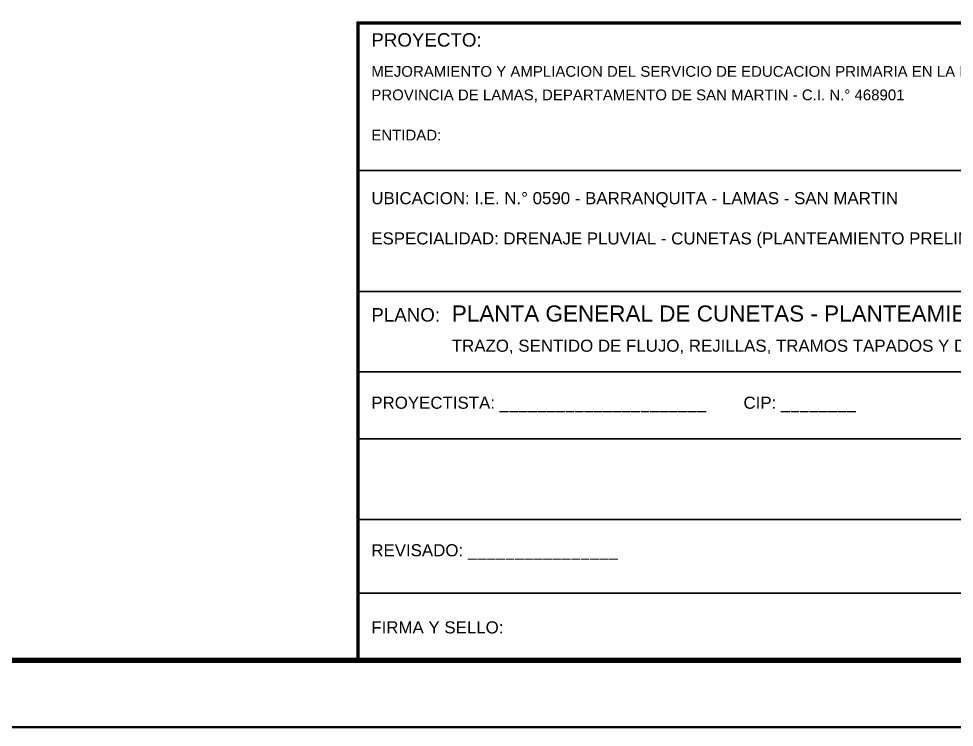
# Model space of a CAD drawing. Header units: metres. Extents: x 354768 to 355417, y 9249536 to 9250102.
# Drawn here: x 354947.36 to 354982.23, y 9249744.5 to 9249770.91 of the extents above; entities that cross this region are included whole.
import ezdxf

# ---------------------------------------------------------------- set-up
doc = ezdxf.new("R2010")
doc.units = ezdxf.units.M
doc.header["$LTSCALE"] = 0.25
doc.layers.add('MARCO', color=7, linetype='CONTINUOUS', lineweight=50)
doc.layers.add('ROTULO', color=7, linetype='CONTINUOUS', lineweight=35)
doc.layers.add('ROTULO-TEXTO', color=7, linetype='CONTINUOUS')
doc.styles.get("Standard").update_dxf_attribs({"font": 'arial.ttf'})

msp = doc.modelspace()

# ---------------------------------------------------------------- linework, layer by layer
at = {"layer": 'MARCO'}
msp.add_lwpolyline([(354798.5, 9249744.5), (355008.75, 9249744.5), (355008.75, 9249893), (354798.5, 9249893)], close=True, dxfattribs=at)
at = {"layer": 'MARCO', "const_width": 0.2}
msp.add_lwpolyline([(354804.75, 9249747), (355006.25, 9249747), (355006.25, 9249890.5), (354804.75, 9249890.5)], close=True, dxfattribs=at)
at = {"layer": 'ROTULO'}
for p, q in [((354960, 9249765.25), (355006.25, 9249765.25)), ((354960, 9249760.75), (355006.25, 9249760.75)), ((354960, 9249757.75), (355006.25, 9249757.75)), ((354960, 9249755.25), (355006.25, 9249755.25)), ((354960, 9249752.25), (355006.25, 9249752.25)), ((354960, 9249749.5), (355006.25, 9249749.5))]:
    msp.add_line(p, q, dxfattribs=at)
at = {"layer": 'ROTULO', "const_width": 0.125}
msp.add_lwpolyline([(354960, 9249747), (355006.25, 9249747), (355006.25, 9249770.75), (354960, 9249770.75)], close=True, dxfattribs=at)

# ---------------------------------------------------------------- texts
at = {"layer": 'ROTULO-TEXTO'}
for s, height, p in [('PROYECTO:', 0.5, (354960.5, 9249769.875)), ('MEJORAMIENTO Y AMPLIACION DEL SERVICIO DE EDUCACION PRIMARIA EN LA I.E. N.° 0590, DISTRITO DE BARRANQUITA,', 0.4, (354960.5, 9249768.75)), ('PROVINCIA DE LAMAS, DEPARTAMENTO DE SAN MARTIN - C.I. N.° 468901', 0.4, (354960.5, 9249767.875)), ('ENTIDAD:', 0.4, (354960.5, 9249766.375)), ('UBICACION: I.E. N.° 0590 - BARRANQUITA - LAMAS - SAN MARTIN', 0.45, (354960.5, 9249764)), ('ESPECIALIDAD: DRENAJE PLUVIAL - CUNETAS (PLANTEAMIENTO PRELIMINAR)', 0.45, (354960.5, 9249762.5)), ('PLANTA GENERAL DE CUNETAS - PLANTEAMIENTO PRELIMINAR', 0.6, (354963.5, 9249759.625)), ('PLANO:', 0.5, (354960.5, 9249759.625)), ('TRAZO, SENTIDO DE FLUJO, REJILLAS, TRAMOS TAPADOS Y DESCARGAS - COORDENADAS UTM WGS84', 0.45, (354963.5, 9249758.5)), ('PROYECTISTA: ______________________        CIP: ________', 0.45, (354960.5, 9249756.375)), ('REVISADO: ________________', 0.45, (354960.5, 9249750.875)), ('FIRMA Y SELLO:', 0.45, (354960.5, 9249748))]:
    msp.add_text(s, height=height, dxfattribs=at).set_placement(p)

doc.saveas('drawing.dxf')
